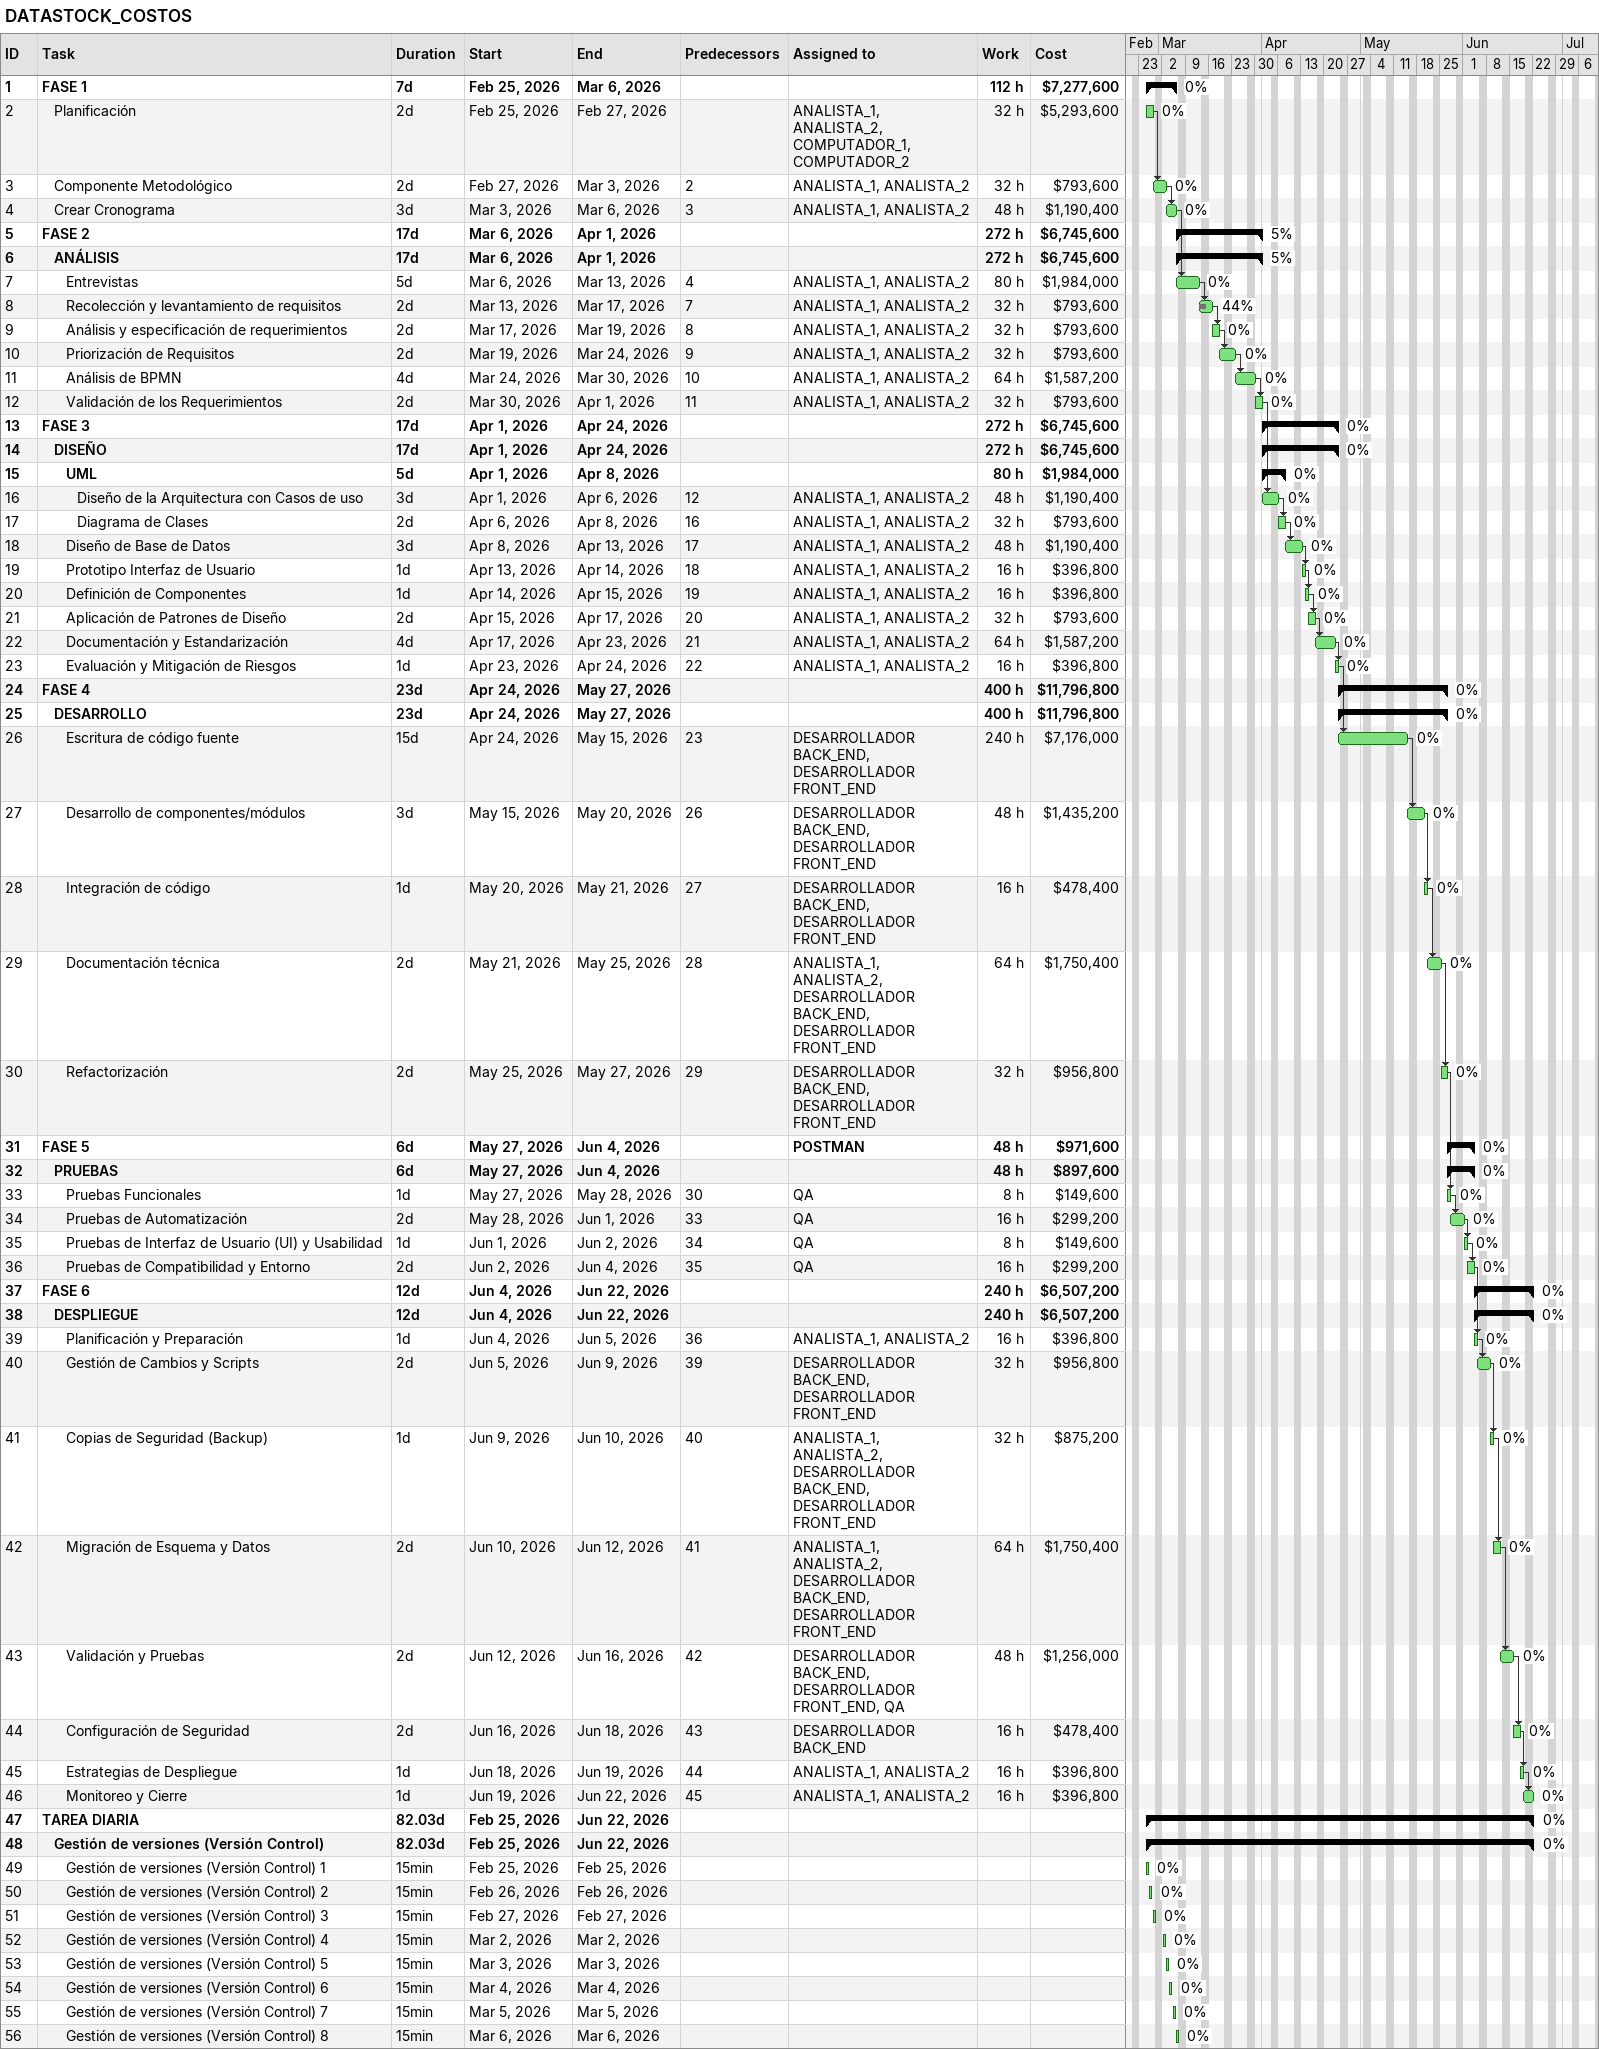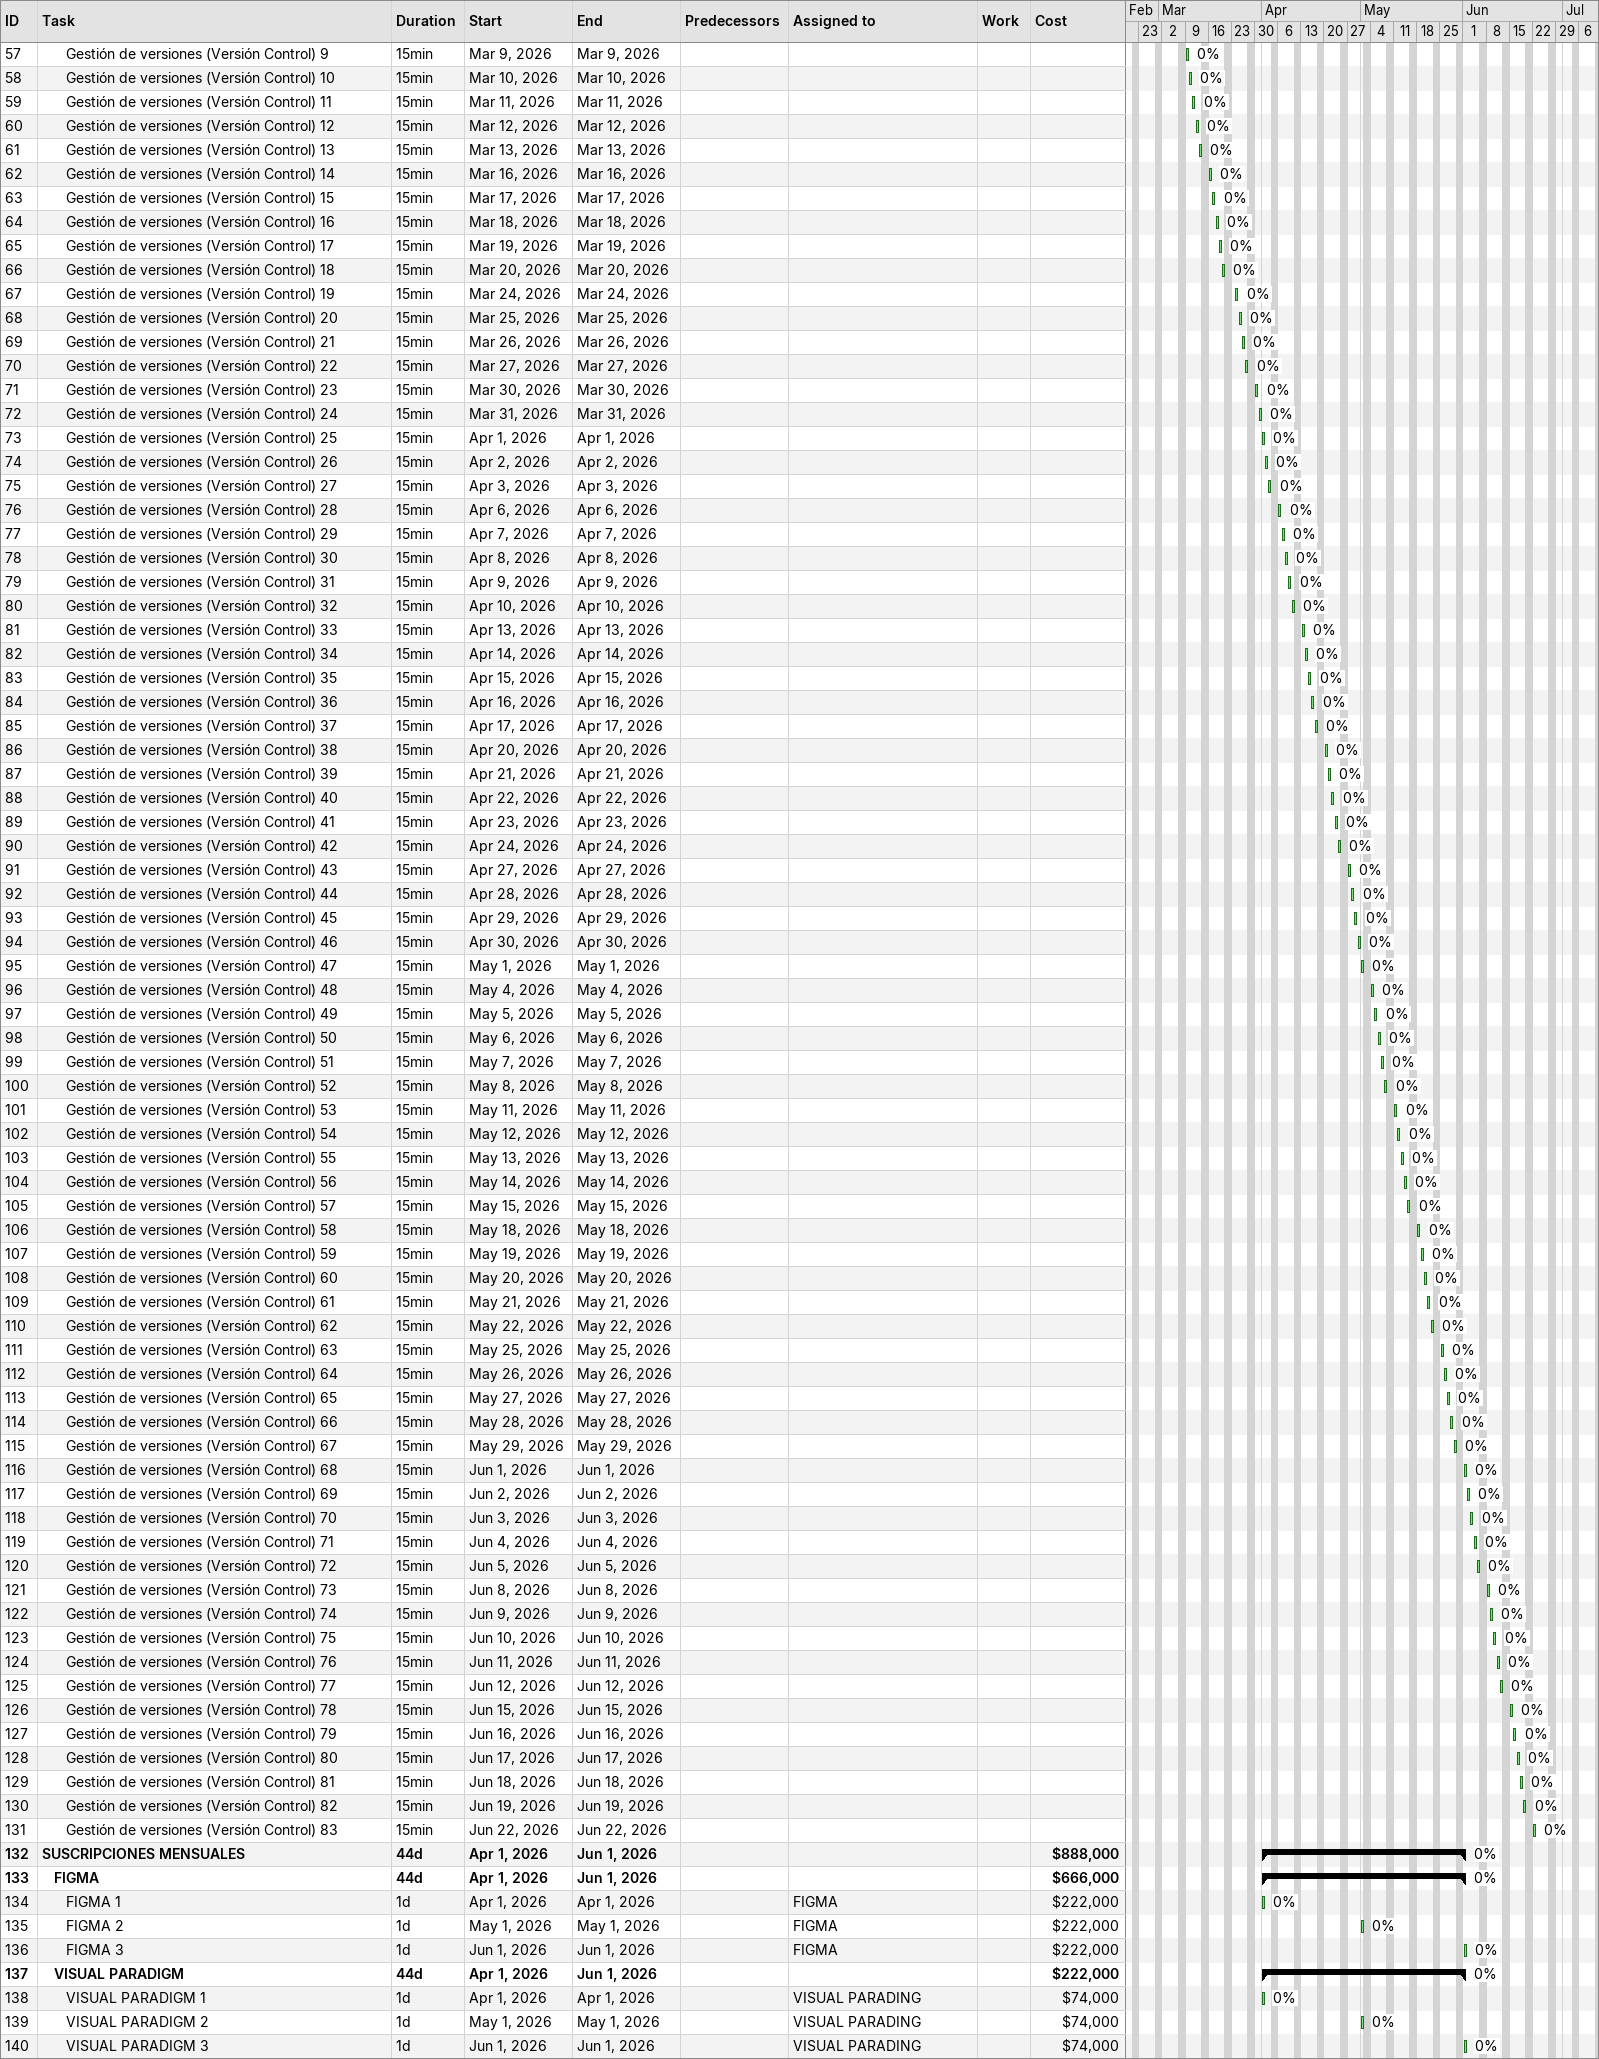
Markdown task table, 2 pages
DATASTOCK_COSTOS

| ID | Level | Task | Duration | Start | Finish | Predecessors | Resources | % complete | Work (h) | Cost ($) |
|---|---|---|---|---|---|---|---|---|---|---|
| 1 | 1 | **FASE 1** | 7d | 2026-02-25 | 2026-03-06 |  |  | 0 | 112 | 7277600 |
| 2 | 2 | Planificación | 2d | 2026-02-25 | 2026-02-27 |  | ANALISTA_1, ANALISTA_2, COMPUTADOR_1, COMPUTADOR_2 | 0 | 32 | 5293600 |
| 3 | 2 | Componente Metodológico | 2d | 2026-02-27 | 2026-03-03 | 2 | ANALISTA_1, ANALISTA_2 | 0 | 32 | 793600 |
| 4 | 2 | Crear Cronograma | 3d | 2026-03-03 | 2026-03-06 | 3 | ANALISTA_1, ANALISTA_2 | 0 | 48 | 1190400 |
| 5 | 1 | **FASE 2** | 17d | 2026-03-06 | 2026-04-01 |  |  | 5 | 272 | 6745600 |
| 6 | 2 | **ANÁLISIS** | 17d | 2026-03-06 | 2026-04-01 |  |  | 5 | 272 | 6745600 |
| 7 | 3 | Entrevistas | 5d | 2026-03-06 | 2026-03-13 | 4 | ANALISTA_1, ANALISTA_2 | 0 | 80 | 1984000 |
| 8 | 3 | Recolección y levantamiento de requisitos | 2d | 2026-03-13 | 2026-03-17 | 7 | ANALISTA_1, ANALISTA_2 | 44 | 32 | 793600 |
| 9 | 3 | Análisis y especificación de requerimientos | 2d | 2026-03-17 | 2026-03-19 | 8 | ANALISTA_1, ANALISTA_2 | 0 | 32 | 793600 |
| 10 | 3 | Priorización de Requisitos | 2d | 2026-03-19 | 2026-03-24 | 9 | ANALISTA_1, ANALISTA_2 | 0 | 32 | 793600 |
| 11 | 3 | Análisis de BPMN | 4d | 2026-03-24 | 2026-03-30 | 10 | ANALISTA_1, ANALISTA_2 | 0 | 64 | 1587200 |
| 12 | 3 | Validación de los Requerimientos | 2d | 2026-03-30 | 2026-04-01 | 11 | ANALISTA_1, ANALISTA_2 | 0 | 32 | 793600 |
| 13 | 1 | **FASE 3** | 17d | 2026-04-01 | 2026-04-24 |  |  | 0 | 272 | 6745600 |
| 14 | 2 | **DISEÑO** | 17d | 2026-04-01 | 2026-04-24 |  |  | 0 | 272 | 6745600 |
| 15 | 3 | **UML** | 5d | 2026-04-01 | 2026-04-08 |  |  | 0 | 80 | 1984000 |
| 16 | 4 | Diseño de la Arquitectura con Casos de uso | 3d | 2026-04-01 | 2026-04-06 | 12 | ANALISTA_1, ANALISTA_2 | 0 | 48 | 1190400 |
| 17 | 4 | Diagrama de Clases | 2d | 2026-04-06 | 2026-04-08 | 16 | ANALISTA_1, ANALISTA_2 | 0 | 32 | 793600 |
| 18 | 3 | Diseño de Base de Datos | 3d | 2026-04-08 | 2026-04-13 | 17 | ANALISTA_1, ANALISTA_2 | 0 | 48 | 1190400 |
| 19 | 3 | Prototipo Interfaz de Usuario | 1d | 2026-04-13 | 2026-04-14 | 18 | ANALISTA_1, ANALISTA_2 | 0 | 16 | 396800 |
| 20 | 3 | Definición de Componentes | 1d | 2026-04-14 | 2026-04-15 | 19 | ANALISTA_1, ANALISTA_2 | 0 | 16 | 396800 |
| 21 | 3 | Aplicación de Patrones de Diseño | 2d | 2026-04-15 | 2026-04-17 | 20 | ANALISTA_1, ANALISTA_2 | 0 | 32 | 793600 |
| 22 | 3 | Documentación y Estandarización | 4d | 2026-04-17 | 2026-04-23 | 21 | ANALISTA_1, ANALISTA_2 | 0 | 64 | 1587200 |
| 23 | 3 | Evaluación y Mitigación de Riesgos | 1d | 2026-04-23 | 2026-04-24 | 22 | ANALISTA_1, ANALISTA_2 | 0 | 16 | 396800 |
| 24 | 1 | **FASE 4** | 23d | 2026-04-24 | 2026-05-27 |  |  | 0 | 400 | 11796800 |
| 25 | 2 | **DESARROLLO** | 23d | 2026-04-24 | 2026-05-27 |  |  | 0 | 400 | 11796800 |
| 26 | 3 | Escritura de código fuente | 15d | 2026-04-24 | 2026-05-15 | 23 | DESARROLLADOR BACK_END, DESARROLLADOR FRONT_END | 0 | 240 | 7176000 |
| 27 | 3 | Desarrollo de componentes/módulos | 3d | 2026-05-15 | 2026-05-20 | 26 | DESARROLLADOR BACK_END, DESARROLLADOR FRONT_END | 0 | 48 | 1435200 |
| 28 | 3 | Integración de código | 1d | 2026-05-20 | 2026-05-21 | 27 | DESARROLLADOR BACK_END, DESARROLLADOR FRONT_END | 0 | 16 | 478400 |
| 29 | 3 | Documentación técnica | 2d | 2026-05-21 | 2026-05-25 | 28 | ANALISTA_1, ANALISTA_2, DESARROLLADOR BACK_END, DESARROLLADOR FRONT_END | 0 | 64 | 1750400 |
| 30 | 3 | Refactorización | 2d | 2026-05-25 | 2026-05-27 | 29 | DESARROLLADOR BACK_END, DESARROLLADOR FRONT_END | 0 | 32 | 956800 |
| 31 | 1 | **FASE 5** | 6d | 2026-05-27 | 2026-06-04 |  | POSTMAN | 0 | 48 | 971600 |
| 32 | 2 | **PRUEBAS** | 6d | 2026-05-27 | 2026-06-04 |  |  | 0 | 48 | 897600 |
| 33 | 3 | Pruebas Funcionales | 1d | 2026-05-27 | 2026-05-28 | 30 | QA | 0 | 8 | 149600 |
| 34 | 3 | Pruebas de Automatización | 2d | 2026-05-28 | 2026-06-01 | 33 | QA | 0 | 16 | 299200 |
| 35 | 3 | Pruebas de Interfaz de Usuario (UI) y Usabilidad | 1d | 2026-06-01 | 2026-06-02 | 34 | QA | 0 | 8 | 149600 |
| 36 | 3 | Pruebas de Compatibilidad y Entorno | 2d | 2026-06-02 | 2026-06-04 | 35 | QA | 0 | 16 | 299200 |
| 37 | 1 | **FASE 6** | 12d | 2026-06-04 | 2026-06-22 |  |  | 0 | 240 | 6507200 |
| 38 | 2 | **DESPLIEGUE** | 12d | 2026-06-04 | 2026-06-22 |  |  | 0 | 240 | 6507200 |
| 39 | 3 | Planificación y Preparación | 1d | 2026-06-04 | 2026-06-05 | 36 | ANALISTA_1, ANALISTA_2 | 0 | 16 | 396800 |
| 40 | 3 | Gestión de Cambios y Scripts | 2d | 2026-06-05 | 2026-06-09 | 39 | DESARROLLADOR BACK_END, DESARROLLADOR FRONT_END | 0 | 32 | 956800 |
| 41 | 3 | Copias de Seguridad (Backup) | 1d | 2026-06-09 | 2026-06-10 | 40 | ANALISTA_1, ANALISTA_2, DESARROLLADOR BACK_END, DESARROLLADOR FRONT_END | 0 | 32 | 875200 |
| 42 | 3 | Migración de Esquema y Datos | 2d | 2026-06-10 | 2026-06-12 | 41 | ANALISTA_1, ANALISTA_2, DESARROLLADOR BACK_END, DESARROLLADOR FRONT_END | 0 | 64 | 1750400 |
| 43 | 3 | Validación y Pruebas | 2d | 2026-06-12 | 2026-06-16 | 42 | DESARROLLADOR BACK_END, DESARROLLADOR FRONT_END, QA | 0 | 48 | 1256000 |
| 44 | 3 | Configuración de Seguridad | 2d | 2026-06-16 | 2026-06-18 | 43 | DESARROLLADOR BACK_END | 0 | 16 | 478400 |
| 45 | 3 | Estrategias de Despliegue | 1d | 2026-06-18 | 2026-06-19 | 44 | ANALISTA_1, ANALISTA_2 | 0 | 16 | 396800 |
| 46 | 3 | Monitoreo y Cierre | 1d | 2026-06-19 | 2026-06-22 | 45 | ANALISTA_1, ANALISTA_2 | 0 | 16 | 396800 |
| 47 | 1 | **TAREA DIARIA** | 82.03d | 2026-02-25 | 2026-06-22 |  |  | 0 |  |  |
| 48 | 2 | **Gestión de versiones (Versión Control)** | 82.03d | 2026-02-25 | 2026-06-22 |  |  | 0 |  |  |
| 49 | 3 | Gestión de versiones (Versión Control) 1 | 15min | 2026-02-25 | 2026-02-25 |  |  | 0 |  |  |
| 50 | 3 | Gestión de versiones (Versión Control) 2 | 15min | 2026-02-26 | 2026-02-26 |  |  | 0 |  |  |
| 51 | 3 | Gestión de versiones (Versión Control) 3 | 15min | 2026-02-27 | 2026-02-27 |  |  | 0 |  |  |
| 52 | 3 | Gestión de versiones (Versión Control) 4 | 15min | 2026-03-02 | 2026-03-02 |  |  | 0 |  |  |
| 53 | 3 | Gestión de versiones (Versión Control) 5 | 15min | 2026-03-03 | 2026-03-03 |  |  | 0 |  |  |
| 54 | 3 | Gestión de versiones (Versión Control) 6 | 15min | 2026-03-04 | 2026-03-04 |  |  | 0 |  |  |
| 55 | 3 | Gestión de versiones (Versión Control) 7 | 15min | 2026-03-05 | 2026-03-05 |  |  | 0 |  |  |
| 56 | 3 | Gestión de versiones (Versión Control) 8 | 15min | 2026-03-06 | 2026-03-06 |  |  | 0 |  |  |
| 57 | 3 | Gestión de versiones (Versión Control) 9 | 15min | 2026-03-09 | 2026-03-09 |  |  | 0 |  |  |
| 58 | 3 | Gestión de versiones (Versión Control) 10 | 15min | 2026-03-10 | 2026-03-10 |  |  | 0 |  |  |
| 59 | 3 | Gestión de versiones (Versión Control) 11 | 15min | 2026-03-11 | 2026-03-11 |  |  | 0 |  |  |
| 60 | 3 | Gestión de versiones (Versión Control) 12 | 15min | 2026-03-12 | 2026-03-12 |  |  | 0 |  |  |
| 61 | 3 | Gestión de versiones (Versión Control) 13 | 15min | 2026-03-13 | 2026-03-13 |  |  | 0 |  |  |
| 62 | 3 | Gestión de versiones (Versión Control) 14 | 15min | 2026-03-16 | 2026-03-16 |  |  | 0 |  |  |
| 63 | 3 | Gestión de versiones (Versión Control) 15 | 15min | 2026-03-17 | 2026-03-17 |  |  | 0 |  |  |
| 64 | 3 | Gestión de versiones (Versión Control) 16 | 15min | 2026-03-18 | 2026-03-18 |  |  | 0 |  |  |
| 65 | 3 | Gestión de versiones (Versión Control) 17 | 15min | 2026-03-19 | 2026-03-19 |  |  | 0 |  |  |
| 66 | 3 | Gestión de versiones (Versión Control) 18 | 15min | 2026-03-20 | 2026-03-20 |  |  | 0 |  |  |
| 67 | 3 | Gestión de versiones (Versión Control) 19 | 15min | 2026-03-24 | 2026-03-24 |  |  | 0 |  |  |
| 68 | 3 | Gestión de versiones (Versión Control) 20 | 15min | 2026-03-25 | 2026-03-25 |  |  | 0 |  |  |
| 69 | 3 | Gestión de versiones (Versión Control) 21 | 15min | 2026-03-26 | 2026-03-26 |  |  | 0 |  |  |
| 70 | 3 | Gestión de versiones (Versión Control) 22 | 15min | 2026-03-27 | 2026-03-27 |  |  | 0 |  |  |
| 71 | 3 | Gestión de versiones (Versión Control) 23 | 15min | 2026-03-30 | 2026-03-30 |  |  | 0 |  |  |
| 72 | 3 | Gestión de versiones (Versión Control) 24 | 15min | 2026-03-31 | 2026-03-31 |  |  | 0 |  |  |
| 73 | 3 | Gestión de versiones (Versión Control) 25 | 15min | 2026-04-01 | 2026-04-01 |  |  | 0 |  |  |
| 74 | 3 | Gestión de versiones (Versión Control) 26 | 15min | 2026-04-02 | 2026-04-02 |  |  | 0 |  |  |
| 75 | 3 | Gestión de versiones (Versión Control) 27 | 15min | 2026-04-03 | 2026-04-03 |  |  | 0 |  |  |
| 76 | 3 | Gestión de versiones (Versión Control) 28 | 15min | 2026-04-06 | 2026-04-06 |  |  | 0 |  |  |
| 77 | 3 | Gestión de versiones (Versión Control) 29 | 15min | 2026-04-07 | 2026-04-07 |  |  | 0 |  |  |
| 78 | 3 | Gestión de versiones (Versión Control) 30 | 15min | 2026-04-08 | 2026-04-08 |  |  | 0 |  |  |
| 79 | 3 | Gestión de versiones (Versión Control) 31 | 15min | 2026-04-09 | 2026-04-09 |  |  | 0 |  |  |
| 80 | 3 | Gestión de versiones (Versión Control) 32 | 15min | 2026-04-10 | 2026-04-10 |  |  | 0 |  |  |
| 81 | 3 | Gestión de versiones (Versión Control) 33 | 15min | 2026-04-13 | 2026-04-13 |  |  | 0 |  |  |
| 82 | 3 | Gestión de versiones (Versión Control) 34 | 15min | 2026-04-14 | 2026-04-14 |  |  | 0 |  |  |
| 83 | 3 | Gestión de versiones (Versión Control) 35 | 15min | 2026-04-15 | 2026-04-15 |  |  | 0 |  |  |
| 84 | 3 | Gestión de versiones (Versión Control) 36 | 15min | 2026-04-16 | 2026-04-16 |  |  | 0 |  |  |
| 85 | 3 | Gestión de versiones (Versión Control) 37 | 15min | 2026-04-17 | 2026-04-17 |  |  | 0 |  |  |
| 86 | 3 | Gestión de versiones (Versión Control) 38 | 15min | 2026-04-20 | 2026-04-20 |  |  | 0 |  |  |
| 87 | 3 | Gestión de versiones (Versión Control) 39 | 15min | 2026-04-21 | 2026-04-21 |  |  | 0 |  |  |
| 88 | 3 | Gestión de versiones (Versión Control) 40 | 15min | 2026-04-22 | 2026-04-22 |  |  | 0 |  |  |
| 89 | 3 | Gestión de versiones (Versión Control) 41 | 15min | 2026-04-23 | 2026-04-23 |  |  | 0 |  |  |
| 90 | 3 | Gestión de versiones (Versión Control) 42 | 15min | 2026-04-24 | 2026-04-24 |  |  | 0 |  |  |
| 91 | 3 | Gestión de versiones (Versión Control) 43 | 15min | 2026-04-27 | 2026-04-27 |  |  | 0 |  |  |
| 92 | 3 | Gestión de versiones (Versión Control) 44 | 15min | 2026-04-28 | 2026-04-28 |  |  | 0 |  |  |
| 93 | 3 | Gestión de versiones (Versión Control) 45 | 15min | 2026-04-29 | 2026-04-29 |  |  | 0 |  |  |
| 94 | 3 | Gestión de versiones (Versión Control) 46 | 15min | 2026-04-30 | 2026-04-30 |  |  | 0 |  |  |
| 95 | 3 | Gestión de versiones (Versión Control) 47 | 15min | 2026-05-01 | 2026-05-01 |  |  | 0 |  |  |
| 96 | 3 | Gestión de versiones (Versión Control) 48 | 15min | 2026-05-04 | 2026-05-04 |  |  | 0 |  |  |
| 97 | 3 | Gestión de versiones (Versión Control) 49 | 15min | 2026-05-05 | 2026-05-05 |  |  | 0 |  |  |
| 98 | 3 | Gestión de versiones (Versión Control) 50 | 15min | 2026-05-06 | 2026-05-06 |  |  | 0 |  |  |
| 99 | 3 | Gestión de versiones (Versión Control) 51 | 15min | 2026-05-07 | 2026-05-07 |  |  | 0 |  |  |
| 100 | 3 | Gestión de versiones (Versión Control) 52 | 15min | 2026-05-08 | 2026-05-08 |  |  | 0 |  |  |
| 101 | 3 | Gestión de versiones (Versión Control) 53 | 15min | 2026-05-11 | 2026-05-11 |  |  | 0 |  |  |
| 102 | 3 | Gestión de versiones (Versión Control) 54 | 15min | 2026-05-12 | 2026-05-12 |  |  | 0 |  |  |
| 103 | 3 | Gestión de versiones (Versión Control) 55 | 15min | 2026-05-13 | 2026-05-13 |  |  | 0 |  |  |
| 104 | 3 | Gestión de versiones (Versión Control) 56 | 15min | 2026-05-14 | 2026-05-14 |  |  | 0 |  |  |
| 105 | 3 | Gestión de versiones (Versión Control) 57 | 15min | 2026-05-15 | 2026-05-15 |  |  | 0 |  |  |
| 106 | 3 | Gestión de versiones (Versión Control) 58 | 15min | 2026-05-18 | 2026-05-18 |  |  | 0 |  |  |
| 107 | 3 | Gestión de versiones (Versión Control) 59 | 15min | 2026-05-19 | 2026-05-19 |  |  | 0 |  |  |
| 108 | 3 | Gestión de versiones (Versión Control) 60 | 15min | 2026-05-20 | 2026-05-20 |  |  | 0 |  |  |
| 109 | 3 | Gestión de versiones (Versión Control) 61 | 15min | 2026-05-21 | 2026-05-21 |  |  | 0 |  |  |
| 110 | 3 | Gestión de versiones (Versión Control) 62 | 15min | 2026-05-22 | 2026-05-22 |  |  | 0 |  |  |
| 111 | 3 | Gestión de versiones (Versión Control) 63 | 15min | 2026-05-25 | 2026-05-25 |  |  | 0 |  |  |
| 112 | 3 | Gestión de versiones (Versión Control) 64 | 15min | 2026-05-26 | 2026-05-26 |  |  | 0 |  |  |
| 113 | 3 | Gestión de versiones (Versión Control) 65 | 15min | 2026-05-27 | 2026-05-27 |  |  | 0 |  |  |
| 114 | 3 | Gestión de versiones (Versión Control) 66 | 15min | 2026-05-28 | 2026-05-28 |  |  | 0 |  |  |
| 115 | 3 | Gestión de versiones (Versión Control) 67 | 15min | 2026-05-29 | 2026-05-29 |  |  | 0 |  |  |
| 116 | 3 | Gestión de versiones (Versión Control) 68 | 15min | 2026-06-01 | 2026-06-01 |  |  | 0 |  |  |
| 117 | 3 | Gestión de versiones (Versión Control) 69 | 15min | 2026-06-02 | 2026-06-02 |  |  | 0 |  |  |
| 118 | 3 | Gestión de versiones (Versión Control) 70 | 15min | 2026-06-03 | 2026-06-03 |  |  | 0 |  |  |
| 119 | 3 | Gestión de versiones (Versión Control) 71 | 15min | 2026-06-04 | 2026-06-04 |  |  | 0 |  |  |
| 120 | 3 | Gestión de versiones (Versión Control) 72 | 15min | 2026-06-05 | 2026-06-05 |  |  | 0 |  |  |
| 121 | 3 | Gestión de versiones (Versión Control) 73 | 15min | 2026-06-08 | 2026-06-08 |  |  | 0 |  |  |
| 122 | 3 | Gestión de versiones (Versión Control) 74 | 15min | 2026-06-09 | 2026-06-09 |  |  | 0 |  |  |
| 123 | 3 | Gestión de versiones (Versión Control) 75 | 15min | 2026-06-10 | 2026-06-10 |  |  | 0 |  |  |
| 124 | 3 | Gestión de versiones (Versión Control) 76 | 15min | 2026-06-11 | 2026-06-11 |  |  | 0 |  |  |
| 125 | 3 | Gestión de versiones (Versión Control) 77 | 15min | 2026-06-12 | 2026-06-12 |  |  | 0 |  |  |
| 126 | 3 | Gestión de versiones (Versión Control) 78 | 15min | 2026-06-15 | 2026-06-15 |  |  | 0 |  |  |
| 127 | 3 | Gestión de versiones (Versión Control) 79 | 15min | 2026-06-16 | 2026-06-16 |  |  | 0 |  |  |
| 128 | 3 | Gestión de versiones (Versión Control) 80 | 15min | 2026-06-17 | 2026-06-17 |  |  | 0 |  |  |
| 129 | 3 | Gestión de versiones (Versión Control) 81 | 15min | 2026-06-18 | 2026-06-18 |  |  | 0 |  |  |
| 130 | 3 | Gestión de versiones (Versión Control) 82 | 15min | 2026-06-19 | 2026-06-19 |  |  | 0 |  |  |
| 131 | 3 | Gestión de versiones (Versión Control) 83 | 15min | 2026-06-22 | 2026-06-22 |  |  | 0 |  |  |
| 132 | 1 | **SUSCRIPCIONES MENSUALES** | 44d | 2026-04-01 | 2026-06-01 |  |  | 0 |  | 888000 |
| 133 | 2 | **FIGMA** | 44d | 2026-04-01 | 2026-06-01 |  |  | 0 |  | 666000 |
| 134 | 3 | FIGMA 1 | 1d | 2026-04-01 | 2026-04-01 |  | FIGMA | 0 |  | 222000 |
| 135 | 3 | FIGMA 2 | 1d | 2026-05-01 | 2026-05-01 |  | FIGMA | 0 |  | 222000 |
| 136 | 3 | FIGMA 3 | 1d | 2026-06-01 | 2026-06-01 |  | FIGMA | 0 |  | 222000 |
| 137 | 2 | **VISUAL PARADIGM** | 44d | 2026-04-01 | 2026-06-01 |  |  | 0 |  | 222000 |
| 138 | 3 | VISUAL PARADIGM 1 | 1d | 2026-04-01 | 2026-04-01 |  | VISUAL PARADING | 0 |  | 74000 |
| 139 | 3 | VISUAL PARADIGM 2 | 1d | 2026-05-01 | 2026-05-01 |  | VISUAL PARADING | 0 |  | 74000 |
| 140 | 3 | VISUAL PARADIGM 3 | 1d | 2026-06-01 | 2026-06-01 |  | VISUAL PARADING | 0 |  | 74000 |
